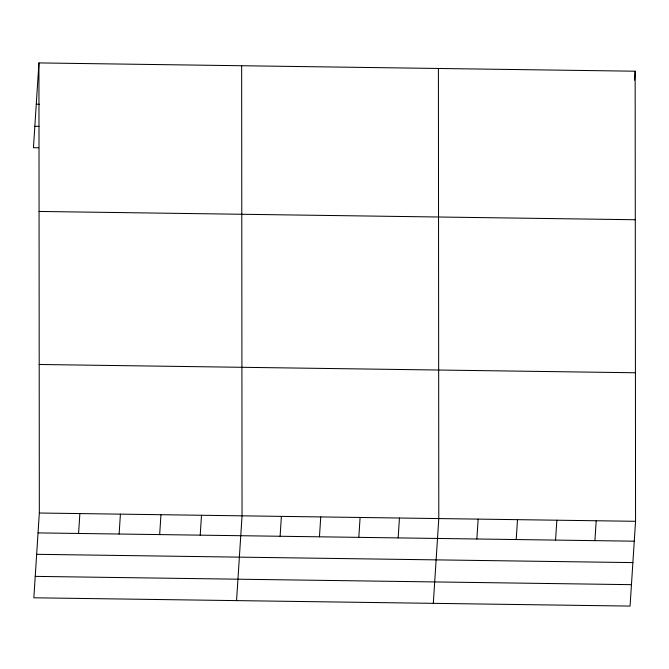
<?xml version="1.0" encoding="UTF-8"?>
<svg xmlns="http://www.w3.org/2000/svg" width="669" height="669" viewBox="0 0 669 669"><rect width="100%" height="100%" fill="white"/><g stroke="black" fill="none" stroke-linecap="round" stroke-linejoin="round"><path stroke-width="1" d="M38.936 62.919L39.329 513.014L33.843 597.793L630.064 606.081L635.55 521.302L635.157 71.207L38.936 62.919L33.45 147.698L38.651 147.774M78.582 533.461L79.87 513.575M119.124 534.021L120.412 514.143M159.674 534.59L160.953 514.704M200.215 535.15L201.503 515.264M236.558 600.611L242.044 515.832L241.651 65.738M280.11 536.262L281.39 516.376M319.456 536.806L320.744 516.928M358.81 537.358L360.098 517.471M398.164 537.901L399.443 518.023M433.311 603.346L438.797 518.567L438.404 68.472M476.863 538.997L478.151 519.111M516.209 539.54L517.497 519.662M555.563 540.092L556.851 520.206M594.917 540.636L596.196 520.758M634.58 80.155L635.157 71.207M36.26 104.213L39.379 104.264M34.838 126.282L38.994 126.341M39.061 211.446L635.282 219.741M39.195 364.48L635.416 372.767M39.329 513.014L635.55 521.302M38.041 532.9L634.262 541.188M36.653 554.317L632.882 562.604M35.231 576.377L631.452 584.664"/></g></svg>
